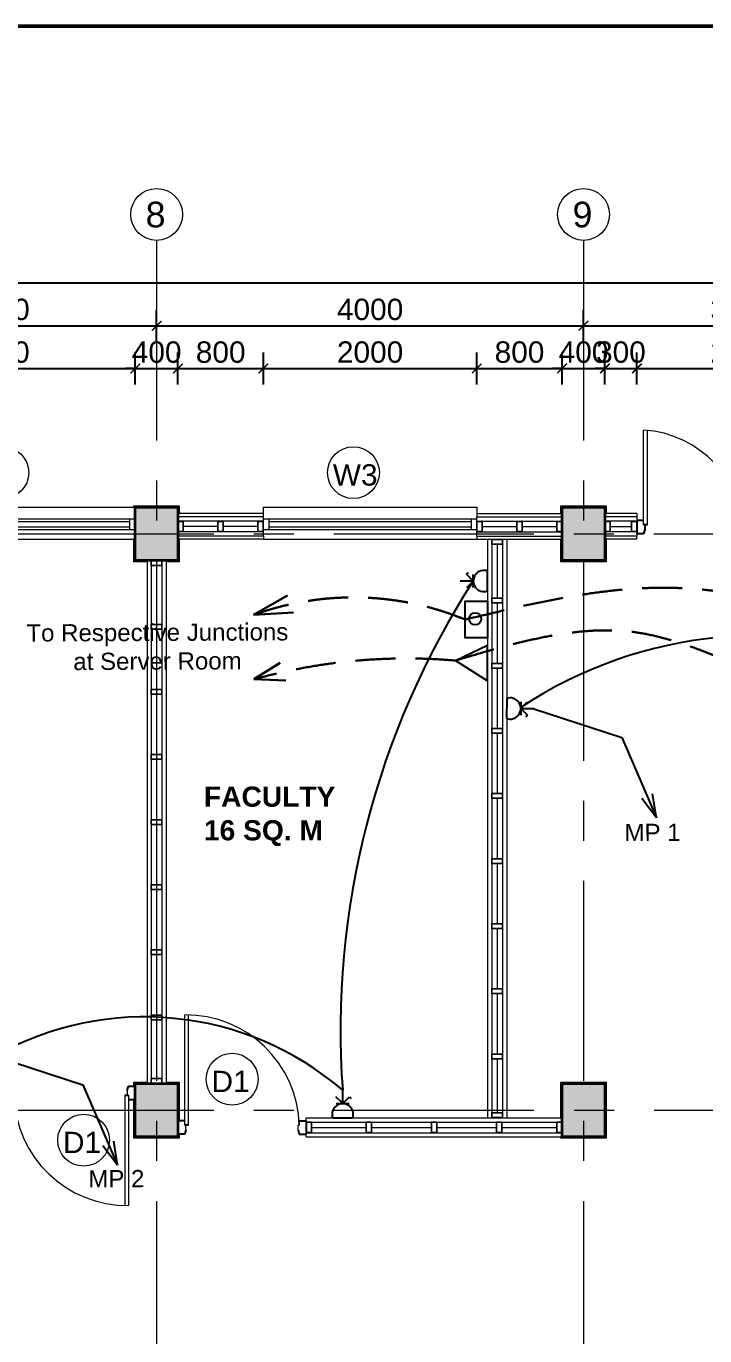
# Model space of a CAD drawing. Header units: inches. Extents: x 527934 to 2134587, y -408734 to 227304.
# Drawn here: x 1421840 to 1428198, y -113992 to -101723 of the extents above; entities that cross this region are included whole.
import ezdxf

# ---------------------------------------------------------------- set-up
doc = ezdxf.new("R2010")
doc.units = ezdxf.units.IN
doc.header["$MEASUREMENT"] = 0
doc.linetypes.add('CENTER', pattern=[2, 1.25, -0.25, 0.25, -0.25])
doc.linetypes.add('HIDDEN', pattern=[0.375, 0.25, -0.125])
for name, color, linetype, lineweight in [('2 POWER TEL COMP', 3, 'Continuous', 25), ('7 POWER PT WIRING', 3, 'Continuous', 25), ('centre line', 1, 'CENTER', 9), ('dim', 253, 'Continuous', 9), ('door', 77, 'Continuous', 13), ('hatch', 250, 'Continuous', 5), ('hatch - general', 252, 'Continuous', 5), ('hatch 2', 251, 'Continuous', 5), ('INSULATION', 253, 'Continuous', 5), ('metal', 40, 'Continuous', 18), ('partition wall', 5, 'Continuous', 20), ('plaster line', 253, 'Continuous', 5), ('sill', 253, 'Continuous', 13), ('text', 7, 'Continuous', 13), ('TITLE THICK', 7, 'Continuous', 50), ('wall - brick', 30, 'Continuous', 35), ('window', 1, 'Continuous', 15)]:
    doc.layers.add(name, color=color, linetype=linetype, lineweight=lineweight)
doc.styles.add('labelling', font='arial.ttf')
doc.styles.get("Standard").update_dxf_attribs({"font": 'arial.ttf'})
doc.styles.add('style1', font='arial.ttf')
doc.linetypes.add('BATTING', pattern='A,0.0001,-0.1,[134,ltypeshp.shx,S=0.1,R=0,X=-0.1,Y=0],-0.2,[134,ltypeshp.shx,S=0.1,R=180,X=0.1,Y=0],-0.1', length=0.4001)
doc.dimstyles.new('dim 100', dxfattribs={"dimtxt": 200, "dimasz": 90, "dimexe": 150, "dimexo": 150, "dimgap": 50, "dimtad": 1, "dimdec": 0, "dimzin": 0, "dimdsep": 46, "dimtxsty": 'Standard', "dimblk": 'ARCHTICK', "dimcen": 100, "dimdle": 150, "dimazin": 0, "dimtfac": 1, "dimtdec": 0, "dimtix": 1, "dimtmove": 2, "dimatfit": 3, "dimfxl": 150, "dimfxlon": 1, "dimtolj": 1, "dimtzin": 0, "dimarcsym": 0})

# ---------------------------------------------------------------- blocks, each defined once
blk = doc.blocks.new('WINDOW 1')
at = {"layer": 'window'}
for p, q in [((2122082, -84476), (2124682, -84476)), ((2122132, -84476), (2122132, -84576)), ((2122132, -84501), (2124632, -84501)), ((2122082, -84576), (2124682, -84576)), ((2122132, -84551), (2124632, -84551))]:
    blk.add_line(p, q, dxfattribs=at)
at = {"layer": 'window', "ltscale": 400}
blk.add_line((2124632, -84576), (2124632, -84476), dxfattribs=at)
blk = doc.blocks.new('2X4')
at = {"layer": 'hatch 2'}
h = blk.add_hatch(dxfattribs=at)
h.set_pattern_fill('ANSI31', color=256, scale=20)
h.set_pattern_definition([(45, (0, 0), (-1.767766953, 1.767766953), [])])
h.paths.add_polyline_path([(5938822, -146997), (5938776, -146997, 0.414214), (5938774, -146999), (5938774, -147047), (5938777, -147047), (5938777, -147000), (5938821, -147000), (5938821, -147047), (5938824, -147047), (5938824, -146999, 0.414214)])
h.paths.add_polyline_path([(5938777, -147047), (5938774, -147047), (5938774, -147095, 0.414214), (5938776, -147097), (5938822, -147097, 0.414218), (5938824, -147095), (5938824, -147047), (5938821, -147047), (5938821, -147094), (5938777, -147094)])
at = {"layer": 'metal'}
blk.add_lwpolyline([(5938776, -147097), (5938822, -147097, 0.414214), (5938824, -147095), (5938824, -146999, 0.414214), (5938822, -146997), (5938776, -146997, 0.414214), (5938774, -146999), (5938774, -147095, 0.414214)], format="xyb", close=True, dxfattribs=at)
blk.add_lwpolyline([(5938777, -147094), (5938821, -147094), (5938821, -147000), (5938777, -147000)], close=True, dxfattribs=at)
blk = doc.blocks.new('door 1')
at = {"layer": 'door', "lineweight": 25}
for p, q in [((1761262, -142071), (1761366, -142071)), ((1761262, -142124), (1761262, -142071)), ((1761366, -142124), (1761366, -142071)), ((1761333, -142134), (1761366, -142124)), ((1761262, -143019), (1761262, -143071)), ((1761296, -142990), (1761296, -143019)), ((1761333, -143009), (1761366, -143019)), ((1761366, -143019), (1761366, -143071)), ((1761262, -143071), (1761366, -143071))]:
    blk.add_line(p, q, dxfattribs=at)
at = {"layer": 'door'}
for p, q in [((1761262, -142124), (1761296, -142124)), ((1761296, -142124), (1761296, -142134)), ((1761333, -142134), (1761296, -142134)), ((1761296, -142990), (1760435, -142990)), ((1761296, -143019), (1760435, -143019)), ((1761333, -143009), (1761296, -143009))]:
    blk.add_line(p, q, dxfattribs=at)
blk.add_arc((1761320, -143009), 885, 91.5672, 180.6496, dxfattribs=at)
blk = doc.blocks.new('main door')
at = {"layer": 'door'}
for p, q in [((1794024, -134304), (1793136, -134304)), ((1794024, -134339), (1793139, -134339)), ((1794024, -136178), (1793136, -136178)), ((1794024, -136143), (1793139, -136143))]:
    blk.add_line(p, q, dxfattribs=at)
at = {"layer": 'door', "lineweight": 25}
for p, q in [((1793984, -134241), (1794109, -134241)), ((1793984, -134304), (1793984, -134241)), ((1794024, -134339), (1794024, -134304)), ((1794024, -134316), (1794069, -134316)), ((1794109, -134304), (1794069, -134316)), ((1794109, -134304), (1794109, -134241)), ((1793984, -136178), (1793984, -136241)), ((1794024, -136143), (1794024, -136178)), ((1794024, -136166), (1794069, -136166)), ((1794069, -136166), (1794109, -136178)), ((1794109, -136178), (1794109, -136241)), ((1793984, -136241), (1794109, -136241))]:
    blk.add_line(p, q, dxfattribs=at)
at = {"layer": 'door'}
for centre, start, end in [((1794134, -134241), 183.612, 270), ((1794134, -136241), 90, 176.388)]:
    blk.add_arc(centre, 1000, start, end, dxfattribs=at)
blk = doc.blocks.new('_ArchTick')
at = {"color": 0, "linetype": 'ByBlock', "const_width": 0.15}
blk.add_lwpolyline([(-0.5, -0.5), (0.5, 0.5)], dxfattribs=at)
blk = doc.blocks.new('*D3144')
at = {"layer": 'Defpoints', "color": 0, "ltscale": 400}
for p in [(1401862, -104129), (1401862, -106229), (1433262, -106229)]:
    blk.add_point(p, dxfattribs=at)
at = {"layer": 'dim', "color": 0, "lineweight": -2, "ltscale": 400}
for p, q in [((1401862, -104279), (1401862, -103979)), ((1433262, -104279), (1433262, -103979)), ((1433412, -104129), (1401712, -104129))]:
    blk.add_line(p, q, dxfattribs=at)
at = {"layer": 'dim', "color": 0, "lineweight": -2, "ltscale": 400, "xscale": 90, "yscale": 90, "zscale": 90, "rotation": 180}
blk.add_blockref('_ArchTick', (1401862, -104129), dxfattribs=at)
at = {"layer": 'dim', "color": 0, "lineweight": -2, "ltscale": 400, "xscale": 90, "yscale": 90, "zscale": 90}
blk.add_blockref('_ArchTick', (1433262, -104129), dxfattribs=at)
at = {"layer": 'dim', "color": 0, "ltscale": 400, "insert": (1417562, -103977), "char_height": 200, "attachment_point": 5}
blk.add_mtext('\\A1;31400', dxfattribs=at)
blk = doc.blocks.new('*D3151')
at = {"layer": 'Defpoints', "color": 0, "ltscale": 400}
for p in [(1423062, -104529), (1420062, -106229), (1423062, -106229)]:
    blk.add_point(p, dxfattribs=at)
at = {"layer": 'dim', "color": 0, "lineweight": -2, "ltscale": 400}
for p, q in [((1420062, -104679), (1420062, -104379)), ((1423062, -104679), (1423062, -104379)), ((1419912, -104529), (1423212, -104529))]:
    blk.add_line(p, q, dxfattribs=at)
at = {"layer": 'dim', "color": 0, "lineweight": -2, "ltscale": 400, "xscale": 90, "yscale": 90, "zscale": 90, "rotation": 180}
blk.add_blockref('_ArchTick', (1420062, -104529), dxfattribs=at)
at = {"layer": 'dim', "color": 0, "lineweight": -2, "ltscale": 400, "xscale": 90, "yscale": 90, "zscale": 90}
blk.add_blockref('_ArchTick', (1423062, -104529), dxfattribs=at)
at = {"layer": 'dim', "color": 0, "ltscale": 400, "insert": (1421562, -104377), "char_height": 200, "attachment_point": 5}
blk.add_mtext('\\A1;3000', dxfattribs=at)
blk = doc.blocks.new('*D3152')
at = {"layer": 'Defpoints', "color": 0, "ltscale": 400}
for p in [(1427062, -104529), (1423062, -106229), (1427062, -106229)]:
    blk.add_point(p, dxfattribs=at)
at = {"layer": 'dim', "color": 0, "lineweight": -2, "ltscale": 400}
for p, q in [((1423062, -104679), (1423062, -104379)), ((1427062, -104679), (1427062, -104379)), ((1422912, -104529), (1427212, -104529))]:
    blk.add_line(p, q, dxfattribs=at)
at = {"layer": 'dim', "color": 0, "lineweight": -2, "ltscale": 400, "xscale": 90, "yscale": 90, "zscale": 90, "rotation": 180}
blk.add_blockref('_ArchTick', (1423062, -104529), dxfattribs=at)
at = {"layer": 'dim', "color": 0, "lineweight": -2, "ltscale": 400, "xscale": 90, "yscale": 90, "zscale": 90}
blk.add_blockref('_ArchTick', (1427062, -104529), dxfattribs=at)
at = {"layer": 'dim', "color": 0, "ltscale": 400, "insert": (1425062, -104377), "char_height": 200, "attachment_point": 5}
blk.add_mtext('\\A1;4000', dxfattribs=at)
blk = doc.blocks.new('*D3153')
at = {"layer": 'Defpoints', "color": 0, "ltscale": 400}
for p in [(1430062, -104529), (1427062, -106229), (1430062, -106229)]:
    blk.add_point(p, dxfattribs=at)
at = {"layer": 'dim', "color": 0, "lineweight": -2, "ltscale": 400}
for p, q in [((1427062, -104679), (1427062, -104379)), ((1430062, -104679), (1430062, -104379)), ((1426912, -104529), (1430212, -104529))]:
    blk.add_line(p, q, dxfattribs=at)
at = {"layer": 'dim', "color": 0, "lineweight": -2, "ltscale": 400, "xscale": 90, "yscale": 90, "zscale": 90, "rotation": 180}
blk.add_blockref('_ArchTick', (1427062, -104529), dxfattribs=at)
at = {"layer": 'dim', "color": 0, "lineweight": -2, "ltscale": 400, "xscale": 90, "yscale": 90, "zscale": 90}
blk.add_blockref('_ArchTick', (1430062, -104529), dxfattribs=at)
at = {"layer": 'dim', "color": 0, "ltscale": 400, "insert": (1428562, -104377), "char_height": 200, "attachment_point": 5}
blk.add_mtext('\\A1;3000', dxfattribs=at)
blk = doc.blocks.new('*D3169')
at = {"layer": 'Defpoints', "color": 0, "ltscale": 400}
for p in [(1422862, -104929), (1420262, -106229), (1422862, -106229)]:
    blk.add_point(p, dxfattribs=at)
at = {"layer": 'dim', "color": 0, "lineweight": -2, "ltscale": 400}
for p, q in [((1420262, -105079), (1420262, -104779)), ((1422862, -105079), (1422862, -104779)), ((1420112, -104929), (1423012, -104929))]:
    blk.add_line(p, q, dxfattribs=at)
at = {"layer": 'dim', "color": 0, "lineweight": -2, "ltscale": 400, "xscale": 90, "yscale": 90, "zscale": 90, "rotation": 180}
blk.add_blockref('_ArchTick', (1420262, -104929), dxfattribs=at)
at = {"layer": 'dim', "color": 0, "lineweight": -2, "ltscale": 400, "xscale": 90, "yscale": 90, "zscale": 90}
blk.add_blockref('_ArchTick', (1422862, -104929), dxfattribs=at)
at = {"layer": 'dim', "color": 0, "ltscale": 400, "insert": (1421562, -104777), "char_height": 200, "attachment_point": 5}
blk.add_mtext('\\A1;2600', dxfattribs=at)
blk = doc.blocks.new('*D3170')
at = {"layer": 'Defpoints', "color": 0, "ltscale": 400}
for p in [(1423262, -104929), (1422862, -106229), (1423262, -106229)]:
    blk.add_point(p, dxfattribs=at)
at = {"layer": 'dim', "color": 0, "lineweight": -2, "ltscale": 400}
for p, q in [((1422862, -105079), (1422862, -104779)), ((1423262, -105079), (1423262, -104779)), ((1422862, -104929), (1422772, -104929)), ((1422862, -104929), (1423262, -104929)), ((1423262, -104929), (1423352, -104929))]:
    blk.add_line(p, q, dxfattribs=at)
at = {"layer": 'dim', "color": 0, "lineweight": -2, "ltscale": 400, "xscale": 90, "yscale": 90, "zscale": 90}
blk.add_blockref('_ArchTick', (1422862, -104929), dxfattribs=at)
at = {"layer": 'dim', "color": 0, "lineweight": -2, "ltscale": 400, "xscale": 90, "yscale": 90, "zscale": 90, "rotation": 180}
blk.add_blockref('_ArchTick', (1423262, -104929), dxfattribs=at)
at = {"layer": 'dim', "color": 0, "ltscale": 400, "insert": (1423062, -104777), "char_height": 200, "attachment_point": 5}
blk.add_mtext('\\A1;400', dxfattribs=at)
blk = doc.blocks.new('*D3171')
at = {"layer": 'Defpoints', "color": 0, "ltscale": 400}
for p in [(1424062, -104929), (1423262, -106229), (1424062, -106289)]:
    blk.add_point(p, dxfattribs=at)
at = {"layer": 'dim', "color": 0, "lineweight": -2, "ltscale": 400}
for p, q in [((1423262, -105079), (1423262, -104779)), ((1424062, -105079), (1424062, -104779)), ((1423112, -104929), (1424212, -104929))]:
    blk.add_line(p, q, dxfattribs=at)
at = {"layer": 'dim', "color": 0, "lineweight": -2, "ltscale": 400, "xscale": 90, "yscale": 90, "zscale": 90, "rotation": 180}
blk.add_blockref('_ArchTick', (1423262, -104929), dxfattribs=at)
at = {"layer": 'dim', "color": 0, "lineweight": -2, "ltscale": 400, "xscale": 90, "yscale": 90, "zscale": 90}
blk.add_blockref('_ArchTick', (1424062, -104929), dxfattribs=at)
at = {"layer": 'dim', "color": 0, "ltscale": 400, "insert": (1423662, -104777), "char_height": 200, "attachment_point": 5}
blk.add_mtext('\\A1;800', dxfattribs=at)
blk = doc.blocks.new('*D3172')
at = {"layer": 'Defpoints', "color": 0, "ltscale": 400}
for p in [(1426062, -104929), (1424062, -106289), (1426062, -106289)]:
    blk.add_point(p, dxfattribs=at)
at = {"layer": 'dim', "color": 0, "lineweight": -2, "ltscale": 400}
for p, q in [((1424062, -105079), (1424062, -104779)), ((1426062, -105079), (1426062, -104779)), ((1423912, -104929), (1426212, -104929))]:
    blk.add_line(p, q, dxfattribs=at)
at = {"layer": 'dim', "color": 0, "lineweight": -2, "ltscale": 400, "xscale": 90, "yscale": 90, "zscale": 90, "rotation": 180}
blk.add_blockref('_ArchTick', (1424062, -104929), dxfattribs=at)
at = {"layer": 'dim', "color": 0, "lineweight": -2, "ltscale": 400, "xscale": 90, "yscale": 90, "zscale": 90}
blk.add_blockref('_ArchTick', (1426062, -104929), dxfattribs=at)
at = {"layer": 'dim', "color": 0, "ltscale": 400, "insert": (1425062, -104777), "char_height": 200, "attachment_point": 5}
blk.add_mtext('\\A1;2000', dxfattribs=at)
blk = doc.blocks.new('*D3173')
at = {"layer": 'Defpoints', "color": 0, "ltscale": 400}
for p in [(1426862, -104929), (1426862, -106229), (1426062, -106289)]:
    blk.add_point(p, dxfattribs=at)
at = {"layer": 'dim', "color": 0, "lineweight": -2, "ltscale": 400}
for p, q in [((1426062, -105079), (1426062, -104779)), ((1426862, -105079), (1426862, -104779)), ((1425912, -104929), (1427012, -104929))]:
    blk.add_line(p, q, dxfattribs=at)
at = {"layer": 'dim', "color": 0, "lineweight": -2, "ltscale": 400, "xscale": 90, "yscale": 90, "zscale": 90, "rotation": 180}
blk.add_blockref('_ArchTick', (1426062, -104929), dxfattribs=at)
at = {"layer": 'dim', "color": 0, "lineweight": -2, "ltscale": 400, "xscale": 90, "yscale": 90, "zscale": 90}
blk.add_blockref('_ArchTick', (1426862, -104929), dxfattribs=at)
at = {"layer": 'dim', "color": 0, "ltscale": 400, "insert": (1426462, -104777), "char_height": 200, "attachment_point": 5}
blk.add_mtext('\\A1;800', dxfattribs=at)
blk = doc.blocks.new('*D3174')
at = {"layer": 'Defpoints', "color": 0, "ltscale": 400}
for p in [(1427262, -104929), (1426862, -106229), (1427262, -106229)]:
    blk.add_point(p, dxfattribs=at)
at = {"layer": 'dim', "color": 0, "lineweight": -2, "ltscale": 400}
for p, q in [((1426862, -105079), (1426862, -104779)), ((1427262, -105079), (1427262, -104779)), ((1426862, -104929), (1426772, -104929)), ((1426862, -104929), (1427262, -104929)), ((1427262, -104929), (1427352, -104929))]:
    blk.add_line(p, q, dxfattribs=at)
at = {"layer": 'dim', "color": 0, "lineweight": -2, "ltscale": 400, "xscale": 90, "yscale": 90, "zscale": 90}
blk.add_blockref('_ArchTick', (1426862, -104929), dxfattribs=at)
at = {"layer": 'dim', "color": 0, "lineweight": -2, "ltscale": 400, "xscale": 90, "yscale": 90, "zscale": 90, "rotation": 180}
blk.add_blockref('_ArchTick', (1427262, -104929), dxfattribs=at)
at = {"layer": 'dim', "color": 0, "ltscale": 400, "insert": (1427062, -104777), "char_height": 200, "attachment_point": 5}
blk.add_mtext('\\A1;400', dxfattribs=at)
blk = doc.blocks.new('*D3175')
at = {"layer": 'Defpoints', "color": 0, "ltscale": 400}
for p in [(1427562, -104929), (1427262, -106229), (1427562, -106289)]:
    blk.add_point(p, dxfattribs=at)
at = {"layer": 'dim', "color": 0, "lineweight": -2, "ltscale": 400}
for p, q in [((1427262, -105079), (1427262, -104779)), ((1427562, -105079), (1427562, -104779)), ((1427262, -104929), (1427172, -104929)), ((1427262, -104929), (1427562, -104929)), ((1427562, -104929), (1427652, -104929))]:
    blk.add_line(p, q, dxfattribs=at)
at = {"layer": 'dim', "color": 0, "lineweight": -2, "ltscale": 400, "xscale": 90, "yscale": 90, "zscale": 90}
blk.add_blockref('_ArchTick', (1427262, -104929), dxfattribs=at)
at = {"layer": 'dim', "color": 0, "lineweight": -2, "ltscale": 400, "xscale": 90, "yscale": 90, "zscale": 90, "rotation": 180}
blk.add_blockref('_ArchTick', (1427562, -104929), dxfattribs=at)
at = {"layer": 'dim', "color": 0, "ltscale": 400, "insert": (1427412, -104777), "char_height": 200, "attachment_point": 5}
blk.add_mtext('\\A1;300', dxfattribs=at)
blk = doc.blocks.new('*D3176')
at = {"layer": 'Defpoints', "color": 0, "ltscale": 400}
for p in [(1429562, -104929), (1427562, -106289), (1429562, -106289)]:
    blk.add_point(p, dxfattribs=at)
at = {"layer": 'dim', "color": 0, "lineweight": -2, "ltscale": 400}
for p, q in [((1427562, -105079), (1427562, -104779)), ((1429562, -105079), (1429562, -104779)), ((1427412, -104929), (1429712, -104929))]:
    blk.add_line(p, q, dxfattribs=at)
at = {"layer": 'dim', "color": 0, "lineweight": -2, "ltscale": 400, "xscale": 90, "yscale": 90, "zscale": 90, "rotation": 180}
blk.add_blockref('_ArchTick', (1427562, -104929), dxfattribs=at)
at = {"layer": 'dim', "color": 0, "lineweight": -2, "ltscale": 400, "xscale": 90, "yscale": 90, "zscale": 90}
blk.add_blockref('_ArchTick', (1429562, -104929), dxfattribs=at)
at = {"layer": 'dim', "color": 0, "ltscale": 400, "insert": (1428562, -104777), "char_height": 200, "attachment_point": 5}
blk.add_mtext('\\A1;2000', dxfattribs=at)
blk = doc.blocks.new('15 amp socket')
at = {"color": 3, "lineweight": 25}
for p, q in [((593022, 179162), (593022, 179286)), ((593022, 179162), (592958, 179225)), ((592960, 179162), (593084, 179162)), ((593022, 179162), (593085, 179225)), ((593085, 179225), (593102, 179208)), ((592928, 179029), (593115, 179029))]:
    blk.add_line(p, q, dxfattribs=at)
blk.add_arc((593022, 179062), 99.5, 340.3538, 199.6462, dxfattribs=at)
blk = doc.blocks.new('*U1909')
at = {"color": 3}
for p, q in [((-181326.36, -126938.56), (-181306.26, -126930.51)), ((-181306.26, -126930.51), (-181287.94, -126939.72)), ((-181287.94, -126939.72), (-181292.25, -126935.96)), ((-181287.94, -126939.72), (-181293.5, -126938.45))]:
    blk.add_line(p, q, dxfattribs=at)
blk = doc.blocks.new('TEL OUTLET')
at = {"color": 2}
for p, q in [((5876377, -80918), (5876186, -81218)), ((5876377, -80918), (5876521, -81218)), ((5876186, -81218), (5876521, -81218))]:
    blk.add_line(p, q, dxfattribs=at)
blk = doc.blocks.new('DATA OUTLET')
at = {"color": 6}
blk.add_lwpolyline([(5876198, -81485), (5876542, -81485), (5876542, -81694), (5876198, -81694)], close=True, dxfattribs=at)
blk.add_circle((5876363, -81600), 57.3, dxfattribs=at)

msp = doc.modelspace()

# ---------------------------------------------------------------- hatches: boundary and pattern name
at = {"layer": 'hatch - general'}
h = msp.add_hatch(dxfattribs=at)
h.set_pattern_fill('AR-CONC', color=256, scale=15)
h.set_pattern_definition([(50, (-719819.97, -21863), (107.5890274, -9.4128202), [11.25, -123.75]), (355, (-719819.97, -21863), (-20.8127, 112.82882), [9, -99]), (100.4514445, (-719811, -21863.78), (86.776327, 103.4159986), [9.561029, -105.171317]), (46.1842, (-719819.97, -21833), (160.0862, -24.827892), [16.875, -185.625]), (96.6356355, (-719806.63, -21835.07), (140.199292, 146.11779), [14.341551, -157.757064]), (351.184164, (-719819.97, -21833), (140.199292, 146.11779), [13.5, -148.5]), (21, (-719804.97, -21840.5), (89.5360578, -60.3928336), [11.25, -123.75]), (326, (-719804.97, -21840.5), (36.4973, 108.772507), [9, -99]), (71.451445, (-719797.5, -21845.53), (126.0333565, 48.379673), [9.5610285, -105.171317]), (37.5, (-719819.966, -21863), (1.8239783, 49.9340781), [0, -97.8, 0, -100.5, 0, -99.375]), (7.5, (-719819.966, -21863), (39.4604306, 59.1617568), [0, -57.3, 0, -95.55, 0, -37.875]), (327.5, (-719853.416, -21863), (80.0733654, -3.38323076), [0, -37.5, 0, -117, 0, -155.25]), (317.5, (-719868.416, -21863), (87.4779254, 15.0157473), [0, -48.75, 0, -77.7, 0, -110.25])])
h.paths.add_polyline_path([(1417261.7, -116069), (1417061.7, -116069), (1417061.7, -116319), (1417261.7, -116319)])
h.paths.add_polyline_path([(1417261.7, -116319), (1417061.7, -116319), (1417061.7, -116569), (1417261.7, -116569)])
h.paths.add_polyline_path([(1417061.7, -116319), (1416861.7, -116319), (1416861.7, -116569), (1417061.7, -116569)])
h.paths.add_polyline_path([(1417061.7, -116069), (1416861.7, -116069), (1416861.7, -116319), (1417061.7, -116319)])
h.paths.add_polyline_path([(1414261.7, -116319), (1414061.7, -116319), (1414061.7, -116569), (1414261.7, -116569)])
h.paths.add_polyline_path([(1414261.7, -116069), (1414061.7, -116069), (1414061.7, -116319), (1414261.7, -116319)])
h.paths.add_polyline_path([(1414061.7, -116069), (1413861.7, -116069), (1413861.7, -116319), (1414061.7, -116319)])
h.paths.add_polyline_path([(1414061.7, -116319), (1413861.7, -116319), (1413861.7, -116569), (1414061.7, -116569)])
h.paths.add_polyline_path([(1411261.7, -116319), (1411061.7, -116319), (1411061.7, -116569), (1411261.7, -116569)])
h.paths.add_polyline_path([(1411261.7, -116069), (1411061.7, -116069), (1411061.7, -116319), (1411261.7, -116319)])
h.paths.add_polyline_path([(1411061.7, -116069), (1410861.7, -116069), (1410861.7, -116319), (1411061.7, -116319)])
h.paths.add_polyline_path([(1411061.7, -116319), (1410861.7, -116319), (1410861.7, -116569), (1411061.7, -116569)])
h.paths.add_polyline_path([(1408061.7, -116319), (1407861.7, -116319), (1407861.7, -116569), (1408061.7, -116569)])
h.paths.add_polyline_path([(1408261.7, -116319), (1408061.7, -116319), (1408061.7, -116569), (1408261.7, -116569)])
h.paths.add_polyline_path([(1408261.7, -116069), (1408061.7, -116069), (1408061.7, -116319), (1408261.7, -116319)])
h.paths.add_polyline_path([(1408061.7, -116069), (1407861.7, -116069), (1407861.7, -116319), (1408061.7, -116319)])
h.paths.add_polyline_path([(1405261.7, -116319), (1405061.7, -116319), (1405061.7, -116569), (1405261.7, -116569)])
h.paths.add_polyline_path([(1405261.7, -116069), (1405061.7, -116069), (1405061.7, -116319), (1405261.7, -116319)])
h.paths.add_polyline_path([(1405061.7, -116069), (1404861.7, -116069), (1404861.7, -116319), (1405061.7, -116319)])
h.paths.add_polyline_path([(1405061.7, -116319), (1404861.7, -116319), (1404861.7, -116569), (1405061.7, -116569)])
h.paths.add_polyline_path([(1402261.7, -116319), (1402061.7, -116319), (1402061.7, -116569), (1402261.7, -116569)])
h.paths.add_polyline_path([(1402261.7, -116069), (1402061.7, -116069), (1402061.7, -116319), (1402261.7, -116319)])
h.paths.add_polyline_path([(1402061.7, -116069), (1401861.7, -116069), (1401861.7, -116319), (1402061.7, -116319)])
h.paths.add_polyline_path([(1402061.7, -116319), (1401861.7, -116319), (1401861.7, -116569), (1402061.7, -116569)])
h.paths.add_polyline_path([(1402061.7, -111629), (1401861.7, -111629), (1401861.7, -111879), (1402061.7, -111879)])
h.paths.add_polyline_path([(1402261.7, -111629), (1402061.7, -111629), (1402061.7, -111879), (1402261.7, -111879)])
h.paths.add_polyline_path([(1402261.7, -111879), (1402061.7, -111879), (1402061.7, -112129), (1402261.7, -112129)])
h.paths.add_polyline_path([(1402061.7, -111879), (1401861.7, -111879), (1401861.7, -112129), (1402061.7, -112129)])
h.paths.add_polyline_path([(1405061.7, -111629), (1404861.7, -111629), (1404861.7, -111879), (1405061.7, -111879)])
h.paths.add_polyline_path([(1405261.7, -111629), (1405061.7, -111629), (1405061.7, -111879), (1405261.7, -111879)])
h.paths.add_polyline_path([(1405261.7, -111879), (1405061.7, -111879), (1405061.7, -112129), (1405261.7, -112129)])
h.paths.add_polyline_path([(1405061.7, -111879), (1404861.7, -111879), (1404861.7, -112129), (1405061.7, -112129)])
h.paths.add_polyline_path([(1408261.7, -111879), (1408061.7, -111879), (1408061.7, -112129), (1408261.7, -112129)])
h.paths.add_polyline_path([(1408261.7, -111629), (1408061.7, -111629), (1408061.7, -111879), (1408261.7, -111879)])
h.paths.add_polyline_path([(1408061.7, -111629), (1407861.7, -111629), (1407861.7, -111879), (1408061.7, -111879)])
h.paths.add_polyline_path([(1408061.7, -111879), (1407861.7, -111879), (1407861.7, -112129), (1408061.7, -112129)])
h.paths.add_polyline_path([(1411261.7, -111879), (1410861.7, -111879), (1410861.7, -112129), (1411261.7, -112129)])
h.paths.add_polyline_path([(1411261.7, -111629), (1410861.7, -111629), (1410861.7, -111879), (1411261.7, -111879)])
h.paths.add_polyline_path([(1414261.7, -111879), (1414061.7, -111879), (1414061.7, -112129), (1414261.7, -112129)])
h.paths.add_polyline_path([(1414061.7, -111879), (1413861.7, -111879), (1413861.7, -112129), (1414061.7, -112129)])
h.paths.add_polyline_path([(1414061.7, -111629), (1413861.7, -111629), (1413861.7, -111879), (1414061.7, -111879)])
h.paths.add_polyline_path([(1414261.7, -111629), (1414061.7, -111629), (1414061.7, -111879), (1414261.7, -111879)])
h.paths.add_polyline_path([(1417261.7, -111879), (1417061.7, -111879), (1417061.7, -112129), (1417261.7, -112129)])
h.paths.add_polyline_path([(1417061.7, -111879), (1416861.7, -111879), (1416861.7, -112129), (1417061.7, -112129)])
h.paths.add_polyline_path([(1417261.7, -111629), (1417061.7, -111629), (1417061.7, -111879), (1417261.7, -111879)])
h.paths.add_polyline_path([(1417061.7, -111629), (1416861.7, -111629), (1416861.7, -111879), (1417061.7, -111879)])
h.paths.add_polyline_path([(1420261.7, -111879), (1420061.7, -111879), (1420061.7, -112129), (1420261.7, -112129)])
h.paths.add_polyline_path([(1420261.7, -111629), (1420061.7, -111629), (1420061.7, -111879), (1420261.7, -111879)])
h.paths.add_polyline_path([(1420061.7, -111629), (1419861.7, -111629), (1419861.7, -111879), (1420061.7, -111879)])
h.paths.add_polyline_path([(1420061.7, -111879), (1419861.7, -111879), (1419861.7, -112129), (1420061.7, -112129)])
h.paths.add_polyline_path([(1423261.7, -111879), (1423061.7, -111879), (1423061.7, -112129), (1423171.7, -112129), (1423261.7, -112129)])
h.paths.add_polyline_path([(1423261.7, -111629), (1423061.7, -111629), (1423061.7, -111879), (1423261.7, -111879)])
h.paths.add_polyline_path([(1423061.7, -111629), (1422861.7, -111629), (1422861.7, -111879), (1423061.7, -111879)])
h.paths.add_polyline_path([(1423061.7, -111879), (1422861.7, -111879), (1422861.7, -112129), (1423061.7, -112129)])
h.paths.add_polyline_path([(1427261.7, -111879), (1427061.7, -111879), (1427061.7, -112129), (1427261.7, -112129)])
h.paths.add_polyline_path([(1427261.7, -111629), (1427061.7, -111629), (1427061.7, -111879), (1427261.7, -111879)])
h.paths.add_polyline_path([(1427061.7, -111629), (1426861.7, -111629), (1426861.7, -111879), (1427061.7, -111879)])
h.paths.add_polyline_path([(1427061.7, -111879), (1426861.7, -111879), (1426861.7, -112129), (1427061.7, -112129)])
h.paths.add_polyline_path([(1430261.7, -111879), (1430061.7, -111879), (1430061.7, -112129), (1430261.7, -112129)])
h.paths.add_polyline_path([(1430261.7, -111629), (1430061.7, -111629), (1430061.7, -111879), (1430261.7, -111879)])
h.paths.add_polyline_path([(1430061.7, -111629), (1429861.7, -111629), (1429861.7, -111879), (1430061.7, -111879)])
h.paths.add_polyline_path([(1430061.7, -111879), (1429861.7, -111879), (1429861.7, -112129), (1430061.7, -112129)])
h.paths.add_polyline_path([(1433261.7, -111879), (1433061.7, -111879), (1433061.7, -112129), (1433261.7, -112129)])
h.paths.add_polyline_path([(1433261.7, -111629), (1433061.7, -111629), (1433061.7, -111879), (1433261.7, -111879)])
h.paths.add_polyline_path([(1433061.7, -111629), (1432861.7, -111629), (1432861.7, -111879), (1433061.7, -111879)])
h.paths.add_polyline_path([(1433061.7, -111879), (1432861.7, -111879), (1432861.7, -112129), (1433061.7, -112129)])
h.paths.add_polyline_path([(1433261.7, -106479), (1433061.7, -106479), (1433061.7, -106729), (1433261.7, -106729)])
h.paths.add_polyline_path([(1433261.7, -106229), (1433061.7, -106229), (1433061.7, -106479), (1433261.7, -106479)])
h.paths.add_polyline_path([(1433061.7, -106229), (1432861.7, -106229), (1432861.7, -106479), (1433061.7, -106479)])
h.paths.add_polyline_path([(1433061.7, -106479), (1432861.7, -106479), (1432861.7, -106729), (1433061.7, -106729)])
h.paths.add_polyline_path([(1430261.7, -106479), (1430061.7, -106479), (1430061.7, -106729), (1430261.7, -106729)])
h.paths.add_polyline_path([(1430261.7, -106229), (1430061.7, -106229), (1430061.7, -106479), (1430261.7, -106479)])
h.paths.add_polyline_path([(1430061.7, -106229), (1429861.7, -106229), (1429861.7, -106479), (1430061.7, -106479)])
h.paths.add_polyline_path([(1430061.7, -106479), (1429861.7, -106479), (1429861.7, -106729), (1430061.7, -106729)])
h.paths.add_polyline_path([(1427261.7, -106479), (1427061.7, -106479), (1427061.7, -106729), (1427261.7, -106729)])
h.paths.add_polyline_path([(1427261.7, -106229), (1427061.7, -106229), (1427061.7, -106479), (1427261.7, -106479)])
h.paths.add_polyline_path([(1427061.7, -106229), (1426861.7, -106229), (1426861.7, -106479), (1427061.7, -106479)])
h.paths.add_polyline_path([(1427061.7, -106479), (1426861.7, -106479), (1426861.7, -106729), (1427061.7, -106729)])
h.paths.add_polyline_path([(1423261.7, -106479), (1423061.7, -106479), (1423061.7, -106729), (1423261.7, -106729)])
h.paths.add_polyline_path([(1423261.7, -106229), (1423061.7, -106229), (1423061.7, -106479), (1423261.7, -106479)])
h.paths.add_polyline_path([(1423061.7, -106229), (1422861.7, -106229), (1422861.7, -106479), (1423061.7, -106479)])
h.paths.add_polyline_path([(1423061.7, -106479), (1422861.7, -106479), (1422861.7, -106729), (1423061.7, -106729)])
h.paths.add_polyline_path([(1420261.7, -106479), (1420061.7, -106479), (1420061.7, -106729), (1420261.7, -106729)])
h.paths.add_polyline_path([(1420261.7, -106229), (1420061.7, -106229), (1420061.7, -106479), (1420261.7, -106479)])
h.paths.add_polyline_path([(1420061.7, -106229), (1419861.7, -106229), (1419861.7, -106479), (1420061.7, -106479)])
h.paths.add_polyline_path([(1420061.7, -106479), (1419861.7, -106479), (1419861.7, -106729), (1420061.7, -106729)])
h.paths.add_polyline_path([(1417261.7, -106479), (1417061.7, -106479), (1417061.7, -106729), (1417261.7, -106729)])
h.paths.add_polyline_path([(1417261.7, -106229), (1417061.7, -106229), (1417061.7, -106479), (1417261.7, -106479)])
h.paths.add_polyline_path([(1417061.7, -106229), (1416861.7, -106229), (1416861.7, -106479), (1417061.7, -106479)])
h.paths.add_polyline_path([(1417061.7, -106479), (1416861.7, -106479), (1416861.7, -106729), (1417061.7, -106729)])
h.paths.add_polyline_path([(1414261.7, -106479), (1414061.7, -106479), (1414061.7, -106729), (1414261.7, -106729)])
h.paths.add_polyline_path([(1414261.7, -106229), (1414061.7, -106229), (1414061.7, -106479), (1414261.7, -106479)])
h.paths.add_polyline_path([(1414061.7, -106229), (1413861.7, -106229), (1413861.7, -106479), (1414061.7, -106479)])
h.paths.add_polyline_path([(1414061.7, -106479), (1413861.7, -106479), (1413861.7, -106729), (1414061.7, -106729)])
h.paths.add_polyline_path([(1411261.7, -106479), (1411061.7, -106479), (1411061.7, -106729), (1411261.7, -106729)])
h.paths.add_polyline_path([(1411261.7, -106229), (1411061.7, -106229), (1411061.7, -106479), (1411261.7, -106479)])
h.paths.add_polyline_path([(1411061.7, -106229), (1410861.7, -106229), (1410861.7, -106479), (1411061.7, -106479)])
h.paths.add_polyline_path([(1411061.7, -106479), (1410861.7, -106479), (1410861.7, -106729), (1411061.7, -106729)])
h.paths.add_polyline_path([(1408261.7, -106479), (1408061.7, -106479), (1408061.7, -106729), (1408261.7, -106729)])
h.paths.add_polyline_path([(1408261.7, -106229), (1408061.7, -106229), (1408061.7, -106479), (1408261.7, -106479)])
h.paths.add_polyline_path([(1408061.7, -106229), (1407861.7, -106229), (1407861.7, -106479), (1408061.7, -106479)])
h.paths.add_polyline_path([(1408061.7, -106479), (1407861.7, -106479), (1407861.7, -106729), (1408061.7, -106729)])
h.paths.add_polyline_path([(1405261.7, -106479), (1405061.7, -106479), (1405061.7, -106729), (1405261.7, -106729)])
h.paths.add_polyline_path([(1405261.7, -106229), (1405061.7, -106229), (1405061.7, -106479), (1405261.7, -106479)])
h.paths.add_polyline_path([(1405061.7, -106229), (1404861.7, -106229), (1404861.7, -106479), (1405061.7, -106479)])
h.paths.add_polyline_path([(1405061.7, -106479), (1404861.7, -106479), (1404861.7, -106729), (1405061.7, -106729)])
h.paths.add_polyline_path([(1402261.7, -106479), (1402061.7, -106479), (1402061.7, -106729), (1402261.7, -106729)])
h.paths.add_polyline_path([(1402261.7, -106229), (1402061.7, -106229), (1402061.7, -106479), (1402261.7, -106479)])
h.paths.add_polyline_path([(1402061.7, -106229), (1401861.7, -106229), (1401861.7, -106479), (1402061.7, -106479)])
h.paths.add_polyline_path([(1402061.7, -106479), (1401861.7, -106479), (1401861.7, -106729), (1402061.7, -106729)])

# ---------------------------------------------------------------- linework, layer by layer
at = {"layer": '7 POWER PT WIRING', "color": 6, "linetype": 'HIDDEN', "lineweight": 30, "ltscale": 1500}
for q in [(1424288, -107056.5), (1424345, -107215)]:
    msp.add_line((1423971, -107238), q, dxfattribs=at)
at = {"layer": '7 POWER PT WIRING', "color": 2, "linetype": 'HIDDEN', "lineweight": 30, "ltscale": 1500}
for q in [(1424218.5, -107688.5), (1424273, -107853.5)]:
    msp.add_line((1423974, -107841.5), q, dxfattribs=at)
at = {"layer": '7 POWER PT WIRING', "ltscale": 400}
for centre, radius, start, end in [((1432540.5, -111133.4), 7755.6, 147.10045, 184.12777), ((1428706.3, -111461.2), 4030.6, 66.94606, 123.62665), ((1422948.1, -113856.1), 2851.9, 49.37444, 119.40296)]:
    msp.add_arc(centre, radius, start, end, dxfattribs=at)
at = {"layer": '7 POWER PT WIRING', "color": 6, "linetype": 'HIDDEN', "lineweight": 30, "ltscale": 1500}
msp.add_arc((1424905.4, -109817.4), 2743.4, 67.55582, 109.91425, dxfattribs=at)
at = {"layer": '7 POWER PT WIRING', "color": 2, "linetype": 'HIDDEN', "lineweight": 30, "ltscale": 1500}
msp.add_arc((1425406.3, -112988.1), 5342.2, 85.10893, 105.55197, dxfattribs=at)
at = {"layer": '7 POWER PT WIRING', "color": 6, "linetype": 'HIDDEN', "lineweight": 30, "ltscale": 1500}
msp.add_spline([(1425952.8, -107281.8), (1427938.5, -106985.5), (1429746, -107294), (1431709, -107421), (1432732.8, -107281.8)], degree=3, dxfattribs=at)
at = {"layer": '7 POWER PT WIRING', "color": 2, "linetype": 'HIDDEN', "lineweight": 30, "ltscale": 1500}
msp.add_spline([(1425861.8, -107665.4), (1427512.5, -107396.5), (1429031.5, -107941.5), (1430755.5, -108282), (1432641.8, -107665.4)], degree=3, dxfattribs=at)
at = {"layer": 'centre line', "ltscale": 1500}
for p, q in [((1423061.7, -103729), (1423061.7, -124569)), ((1427061.7, -103729), (1427061.7, -124569)), ((1397722, -106479), (1435942.1, -106479)), ((1397722.7, -111879), (1435942.1, -111879))]:
    msp.add_line(p, q, dxfattribs=at)
at = {"layer": 'dim', "ltscale": 400}
msp.add_line((1427561.7, -106289), (1427561.7, -106319), dxfattribs=at)
at = {"layer": 'dim'}
for centre in [(1423061.7, -103486.1), (1427061.7, -103486.1), (1421620.5, -105905.2), (1424905.8, -105905.2), (1423769.2, -111587.9), (1422377.4, -112159.3)]:
    msp.add_circle(centre, 242.9, dxfattribs=at)
at = {"layer": 'hatch', "linetype": 'BATTING', "ltscale": 80}
for p, q in [((1423636.7, -106409), (1423311.7, -106409)), ((1424011.7, -106409), (1423686.7, -106409)), ((1426111.7, -106409), (1426436.7, -106409)), ((1426486.7, -106409), (1426811.7, -106409)), ((1427311.7, -106409), (1427511.7, -106409)), ((1426251.7, -106579.2), (1426251.7, -107079.2)), ((1423061.7, -106779), (1423061.7, -107324)), ((1426251.7, -107129.2), (1426251.7, -107689.2)), ((1423061.7, -107374), (1423061.7, -107934)), ((1426251.7, -107739.2), (1426251.7, -108299.2)), ((1423061.7, -107984), (1423061.7, -108544)), ((1426251.7, -108349.2), (1426251.7, -108909.2)), ((1423061.7, -108594), (1423061.7, -109154)), ((1426251.7, -108959.2), (1426251.7, -109519.2)), ((1423061.7, -109204), (1423061.7, -109764)), ((1426251.7, -109569.2), (1426251.7, -110129.2)), ((1423061.7, -109814), (1423061.7, -110374)), ((1426251.7, -110179.2), (1426251.7, -110739.2)), ((1423061.7, -110424), (1423061.7, -110984)), ((1426251.7, -110789), (1426251.7, -111349)), ((1423061.7, -111034), (1423061.7, -111579)), ((1426251.7, -111399), (1426251.7, -111899)), ((1424511.7, -112039), (1425026.7, -112039)), ((1425076.7, -112039), (1425636.7, -112039)), ((1425686.7, -112039), (1426246.7, -112039)), ((1426296.7, -112039), (1426811.7, -112039))]:
    msp.add_line(p, q, dxfattribs=at)
at = {"layer": 'INSULATION', "linetype": 'BATTING', "ltscale": 80}
msp.add_line((1423261.7, -106409), (1423261.7, -106409), dxfattribs=at)
at = {"layer": 'partition wall'}
for p, q in [((1424061.7, -106319), (1423261.7, -106319)), ((1424061.7, -106359), (1423261.7, -106359)), ((1424061.7, -106499), (1424061.7, -106319)), ((1426061.7, -106319), (1426861.7, -106319)), ((1426061.7, -106499), (1426061.7, -106319)), ((1426061.7, -106359), (1426861.7, -106359)), ((1427561.7, -106319), (1427261.7, -106319)), ((1427561.7, -106359), (1427261.7, -106359)), ((1427561.7, -106319), (1427561.7, -106499)), ((1424061.7, -106459), (1423261.7, -106459)), ((1426061.7, -106459), (1426861.7, -106459)), ((1427561.7, -106459), (1427261.7, -106459)), ((1424061.7, -106499), (1423261.7, -106499)), ((1426061.7, -106499), (1426861.7, -106499)), ((1426161.7, -106529), (1426161.7, -111949)), ((1426201.7, -106529), (1426201.7, -111949)), ((1426301.7, -106529), (1426301.7, -111949)), ((1426341.7, -106529), (1426341.7, -111949)), ((1427561.7, -106499), (1427261.7, -106499)), ((1422971.7, -106729), (1422971.7, -111629)), ((1423011.7, -106729), (1423011.7, -111629)), ((1423111.7, -106729), (1423111.7, -111629)), ((1423151.7, -106729), (1423151.7, -111629))]:
    msp.add_line(p, q, dxfattribs=at)
at = {"layer": 'partition wall', "ltscale": 400}
for p, q in [((1424461.7, -112129), (1424461.7, -111949)), ((1424461.7, -111949), (1426861.7, -111949)), ((1424461.7, -111989), (1426861.7, -111989)), ((1424461.7, -112089), (1426861.7, -112089)), ((1424461.7, -112129), (1426861.7, -112129))]:
    msp.add_line(p, q, dxfattribs=at)
at = {"layer": 'plaster line', "ltscale": 400}
for points in [[(1422849.7, -106229), (1422849.7, -106217), (1423273.7, -106217), (1423273.7, -106289)], [(1426849.7, -106289), (1426849.7, -106217), (1427273.7, -106217), (1427273.7, -106289)], [(1422971.7, -106741), (1422849.7, -106741), (1422849.7, -106529)], [(1423273.7, -106529), (1423273.7, -106741), (1423151.7, -106741)], [(1427273.7, -106529), (1427273.7, -106741), (1426849.7, -106741), (1426849.7, -106529)], [(1422849.7, -111654), (1422849.7, -111617), (1422971.7, -111617)], [(1423151.7, -111617), (1423273.7, -111617), (1423273.7, -111979)], [(1426849.7, -111949), (1426849.7, -111617), (1427273.7, -111617), (1427273.7, -112141), (1426849.7, -112141), (1426849.7, -112129)], [(1423273.7, -112104), (1423273.7, -112141), (1422849.7, -112141), (1422849.7, -111779)]]:
    msp.add_lwpolyline(points, dxfattribs=at)
at = {"layer": 'sill'}
for p, q in [((1420261.7, -106229), (1422861.7, -106229)), ((1424061.7, -106229), (1426061.7, -106229)), ((1424061.7, -106319), (1424061.7, -106229)), ((1426061.7, -106229), (1426061.7, -106319)), ((1424061.7, -106289), (1423261.7, -106289)), ((1426061.7, -106289), (1426861.7, -106289)), ((1427561.7, -106289), (1427261.7, -106289)), ((1420261.7, -106529), (1422861.7, -106529)), ((1424061.7, -106529), (1423261.7, -106529)), ((1424061.7, -106499), (1424061.7, -106529)), ((1424061.7, -106529), (1426061.7, -106529)), ((1426061.7, -106499), (1426061.7, -106529)), ((1426061.7, -106529), (1426861.7, -106529)), ((1427561.7, -106529), (1427261.7, -106529)), ((1427561.7, -106529), (1427561.7, -106499))]:
    msp.add_line(p, q, dxfattribs=at)
at = {"layer": 'TITLE THICK'}
msp.add_lwpolyline([(1396942.1, -101722.5), (1435942.1, -101722.5), (1435942.1, -129422.5), (1396942.1, -129422.5)], close=True, dxfattribs=at)
at = {"layer": 'wall - brick'}
msp.add_line((1426861.7, -112129), (1427261.7, -112129), dxfattribs=at)
for points in [[(1422861.7, -106229), (1423261.7, -106229), (1423261.7, -106729), (1422861.7, -106729)], [(1426861.7, -106229), (1427261.7, -106229), (1427261.7, -106729), (1426861.7, -106729)], [(1422861.7, -111629), (1423261.7, -111629), (1423261.7, -112129), (1422861.7, -112129)], [(1426861.7, -111629), (1427261.7, -111629), (1427261.7, -112129), (1426861.7, -112129)]]:
    msp.add_lwpolyline(points, close=True, dxfattribs=at)
at = {"layer": 'window'}
for p, q in [((1424061.7, -106339), (1426061.7, -106339)), ((1424111.7, -106339), (1424111.7, -106439)), ((1424111.7, -106364), (1426011.7, -106364)), ((1424061.7, -106439), (1426061.7, -106439)), ((1424111.7, -106414), (1426011.7, -106414))]:
    msp.add_line(p, q, dxfattribs=at)
at = {"layer": 'window', "ltscale": 400}
msp.add_line((1426011.7, -106439), (1426011.7, -106339), dxfattribs=at)

# ---------------------------------------------------------------- block references
at = {"layer": '2 POWER TEL COMP'}
for p, rotation in [((1605190.7, -699942.5), 90), ((1248567.6, 485284.6), 269.87879400061)]:
    msp.add_blockref('15 amp socket', p, dxfattribs=dict(at, rotation=rotation))
at = {"layer": '2 POWER TEL COMP', "color": 3}
for name, p, rotation in [('DATA OUTLET', (1507646.8, 5769088.2), 270), ('TEL OUTLET', (1344943.8, -5984042.3), 90)]:
    msp.add_blockref(name, p, dxfattribs=dict(at, rotation=rotation))
at = {"layer": '2 POWER TEL COMP'}
msp.add_blockref('15 amp socket', (831783.3, -290978), dxfattribs=at)
at = {"layer": '7 POWER PT WIRING', "color": 3, "xscale": 39.99999999988315, "yscale": 40, "zscale": 40.00000000000001, "rotation": 320.0183563455831}
for p in [(10246787.6, -877841.2), (10241738.4, -881096.1)]:
    msp.add_blockref('*U1909', p, dxfattribs=at)
at = {"layer": 'hatch - general', "xscale": -1}
for p, rotation in [((-4515512.4, -253455.9), 180), ((-4515137.4, -253455.9), 180), ((-4514762.4, -253455.9), 180), ((-4512712.4, -253455.9), 180), ((-4512337.4, -253455.9), 180), ((-4511962.4, -253455.9), 180), ((-4511512.4, -253455.9), 180), ((-4511262.4, -253455.9), 180), ((1279204.8, 5832244.8), 90), ((1276014.8, 5832045.1), 90), ((1279204.8, 5831694.8), 90), ((1276014.8, 5831450.1), 90), ((1279204.8, 5831084.8), 90), ((1276014.8, 5830840.1), 90), ((1279204.8, 5830474.8), 90), ((1276014.8, 5830230.1), 90), ((1279204.8, 5829864.8), 90), ((1276014.8, 5829620.1), 90), ((1279204.8, 5829254.8), 90), ((1276014.8, 5829010.1), 90), ((1279204.8, 5828644.8), 90), ((1276014.8, 5828400.1), 90), ((1279204.8, 5828034.8), 90), ((1276014.8, 5827790.1), 90), ((1279204.8, 5827425.1), 90), ((1276014.8, 5827195.1), 90), ((-4514312.4, -259085.9), 180), ((-4513747.4, -259085.9), 180), ((-4513137.4, -259085.9), 180), ((1279204.8, 5826875.1), 90), ((-4512527.4, -259085.9), 180), ((-4511962.4, -259085.9), 180)]:
    msp.add_blockref('2X4', p, dxfattribs=dict(at, rotation=rotation))
at = {"layer": 'partition wall', "rotation": 270}
msp.add_blockref('main door', (1563803.2, 1687630), dxfattribs=at)
at = {"layer": 'partition wall'}
msp.add_blockref('WINDOW 1', (-701820, -21863), dxfattribs=at)
at = {"layer": 'partition wall', "xscale": 1.19999999999709, "yscale": 1.19999999999709, "zscale": 1.2}
for p, rotation in [((1594947.5, 2001535.8), 270), ((1251175.9, -2225293.8), 90)]:
    msp.add_blockref('door 1', p, dxfattribs=dict(at, rotation=rotation))

# ---------------------------------------------------------------- texts
at = {"layer": '7 POWER PT WIRING', "color": 3, "ltscale": 0.005, "char_height": 161.28, "attachment_point": 5, "rotation": 0.25602, "style": 'labelling'}
for s, insert in [('To Respective Junctions \\Pat Server Room', (1423069.1, -107537.3)), ('MP 1', (1427708.6, -109275.8)), ('MP 2', (1422684.6, -112519.8))]:
    msp.add_mtext(s, dxfattribs=dict(at, insert=insert))
at = {"layer": 'text', "style": 'style1'}
for s, height, p in [('8', 240, (1422958.8, -103607.1)), ('9', 240, (1426958.8, -103607.1)), ('W3', 200, (1424712.8, -106026.3)), ('D1', 200, (1423576.2, -111708.9)), ('D1', 200, (1422184.4, -112280.4))]:
    msp.add_text(s, height=height, dxfattribs=at).set_placement(p)
at = {"layer": 'text', "insert": (1423505, -108846.1), "char_height": 189, "attachment_point": 1}
msp.add_mtext_dynamic_manual_height_columns('{\\fArial|b1|i0|c0|p34;FACULTY\\P16 SQ. M}', width=2282.796, gutter_width=1, heights=[0], dxfattribs=at)

# ---------------------------------------------------------------- dimensions: what is measured, and where the dimension line sits
at = {"layer": 'dim', "ltscale": 400}
for base, p1, p2, picture, middle in [((1401861.7, -104129), (1433261.7, -106229), (1401861.7, -106229), '*D3144', (1417561.7, -103976.8)), ((1423061.7, -104529), (1420061.7, -106229), (1423061.7, -106229), '*D3151', (1421561.7, -104376.8)), ((1427061.7, -104529), (1423061.7, -106229), (1427061.7, -106229), '*D3152', (1425061.7, -104376.9)), ((1430061.7, -104529), (1427061.7, -106229), (1430061.7, -106229), '*D3153', (1428561.7, -104376.8)), ((1422861.7, -104929), (1420261.7, -106229), (1422861.7, -106229), '*D3169', (1421561.7, -104776.9)), ((1423261.7, -104929), (1422861.7, -106229), (1423261.7, -106229), '*D3170', (1423061.7, -104776.9)), ((1424061.7, -104929), (1423261.7, -106229), (1424061.7, -106289), '*D3171', (1423661.7, -104776.9)), ((1426061.7, -104929), (1424061.7, -106289), (1426061.7, -106289), '*D3172', (1425061.7, -104776.9)), ((1426861.7, -104929), (1426061.7, -106289), (1426861.7, -106229), '*D3173', (1426461.7, -104776.9)), ((1427261.7, -104929), (1426861.7, -106229), (1427261.7, -106229), '*D3174', (1427061.7, -104776.9)), ((1427561.7, -104929), (1427261.7, -106229), (1427561.7, -106289), '*D3175', (1427411.7, -104776.8)), ((1429561.7, -104929), (1427561.7, -106289), (1429561.7, -106289), '*D3176', (1428561.7, -104776.9))]:
    dim = msp.add_linear_dim(base=base, p1=p1, p2=p2, dimstyle='dim 100', override={"dimpost": '\\X'}, dxfattribs=at)
    dim.commit()
    dim.dimension.update_dxf_attribs({"geometry": picture, "text_midpoint": middle})

doc.saveas('drawing.dxf')
